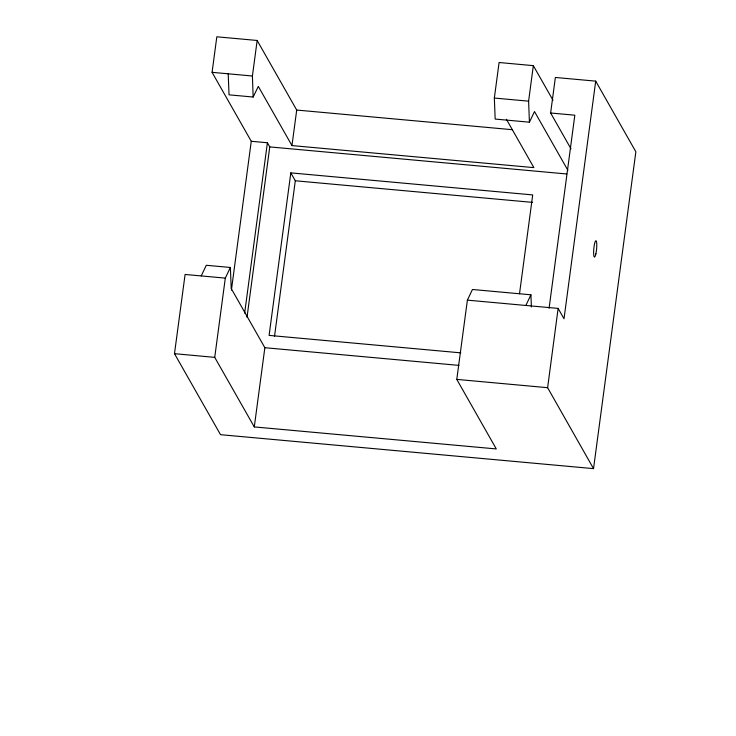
<?xml version="1.0" encoding="UTF-8"?>
<svg xmlns="http://www.w3.org/2000/svg" width="736" height="736" viewBox="0 0 736 736"><rect width="100%" height="100%" fill="white"/><g stroke="black" fill="none" stroke-linecap="round" stroke-linejoin="round"><path stroke-width="1.1" d="M231.408 290.094L251.261 141.284L212.078 72.33L216.826 36.8L257.158 40.471L296.709 110.05L291.962 145.581L533.885 167.624L506.396 119.26M531.392 306.976L530.914 294.805L472.438 289.487L467.388 300.141L456.78 379.39L496.294 448.932L254.288 426.926L214.728 357.365L225.308 278.116L230.377 267.472L206.292 265.282L201.232 275.926M228.206 73.802L229.043 94.834L253.147 97.032L252.411 76.01L257.158 40.471M244.656 313.14L267.398 142.756L251.261 141.284M247.02 317.244L269.762 146.906L267.398 142.756M254.288 426.926L264.859 347.705L231.214 288.512L230.377 267.472M519.506 293.793L532.708 194.92L290.812 172.877L269.1 335.395L460.791 352.857M274.5 336.472L295.302 180.771L290.812 172.877M567.888 170.31L534.492 111.532L529.432 122.194L495.172 119.066L494.344 98.044L499.091 62.514L533.333 65.642L552.984 100.225M529.432 122.194L528.604 101.172L533.333 65.642M570.998 148.856L550.629 112.994L555.367 77.464L595.709 81.135L635.858 151.782L593.529 468.63L220.524 434.682L174.487 353.676L185.095 274.464L225.308 278.116M549.093 308.209L574.825 115.202L550.629 112.994M593.529 468.63L547.621 387.697L558.127 308.402L467.388 300.141M595.709 81.135L564.015 318.762L558.127 308.402M525.863 305.468L530.914 294.805M253.147 97.032L258.318 86.397L291.962 145.581M212.078 72.33L252.411 76.01M494.344 98.044L528.604 101.172M296.709 110.05L512.385 129.702M269.762 146.906L566.72 173.981M295.302 180.771L532.634 202.391M264.859 347.705L458.933 365.387M456.78 379.39L547.621 387.697M174.487 353.676L214.728 357.365M595.884 253.883A8.225 1.408 -84.8 0 0 596.096 240.801A8.225 1.408 -84.8 0 0 593.621 252.098A8.225 1.408 -84.8 0 0 595.884 253.883"/></g></svg>
